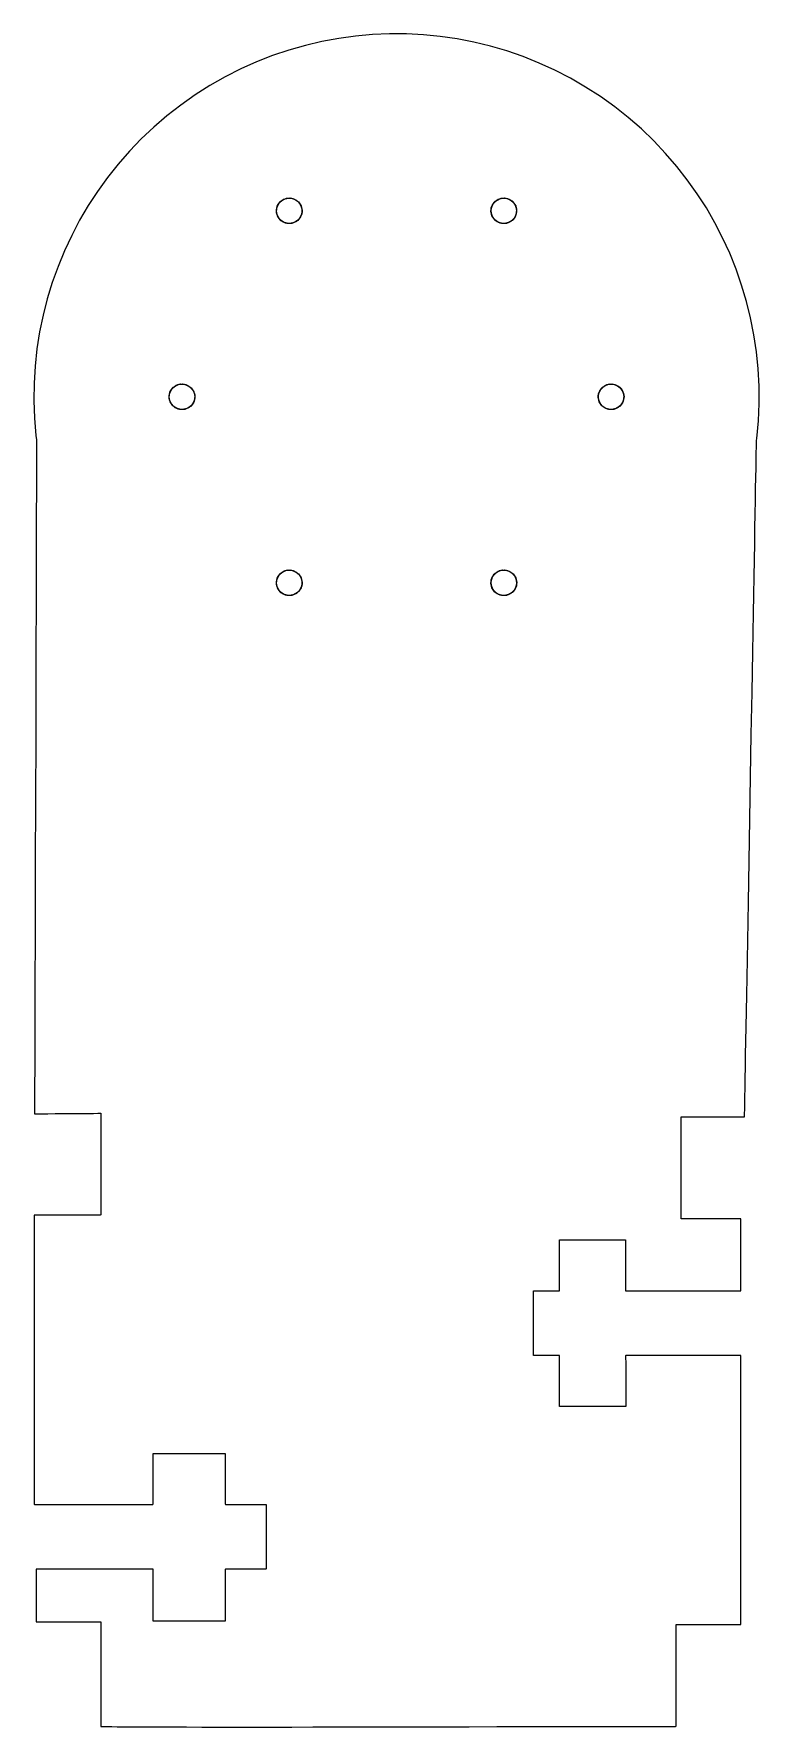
# Model space of a CAD drawing. Header units: inches. Extents: x 0 to 3.52, y 0 to 8.22.
import ezdxf

# ---------------------------------------------------------------- set-up
doc = ezdxf.new("R2010")
doc.units = ezdxf.units.IN
doc.header["$MEASUREMENT"] = 0
doc.layers.add('Ebene 1', color=7, linetype='Continuous')

msp = doc.modelspace()

# ---------------------------------------------------------------- linework, layer by layer
for points in [[(1.2292, 7.2951), (1.2074, 7.3032), (1.19, 7.3188), (1.1797, 7.3399), (1.1778, 7.363), (1.1844, 7.3854), (1.1991, 7.4038), (1.2191, 7.4153), (1.2423, 7.4188), (1.265, 7.4134), (1.2841, 7.4002), (1.2971, 7.3807), (1.3018, 7.3578), (1.298, 7.3348), (1.286, 7.3147), (1.2674, 7.3007), (1.2449, 7.2944), (1.2215, 7.2969), (1.201, 7.3076), (1.1857, 7.3253), (1.1781, 7.3475), (1.179, 7.3707), (1.1884, 7.392), (1.2053, 7.4084), (1.2266, 7.4174), (1.2501, 7.4179), (1.2719, 7.4098), (1.2893, 7.3942), (1.2996, 7.3732), (1.3015, 7.35), (1.2949, 7.3276), (1.2804, 7.3093), (1.2602, 7.2977), (1.237, 7.2942), (1.2143, 7.2996), (1.1952, 7.3128), (1.1822, 7.3323), (1.1775, 7.3552), (1.1813, 7.3783), (1.1934, 7.3983), (1.212, 7.4123), (1.2344, 7.4186), (1.2577, 7.4161), (1.2783, 7.4054), (1.2936, 7.3877), (1.3012, 7.3655), (1.3003, 7.3423), (1.2908, 7.3208), (1.2742, 7.3046), (1.2527, 7.2956)], [(2.249, 7.3032), (2.2317, 7.3187), (2.2211, 7.3399), (2.2192, 7.363), (2.226, 7.3853), (2.2407, 7.4038), (2.2607, 7.4153), (2.2839, 7.4188), (2.3067, 7.4134), (2.3257, 7.4002), (2.3387, 7.3807), (2.3435, 7.3578), (2.3396, 7.3347), (2.3275, 7.3148), (2.3089, 7.3007), (2.2865, 7.2944), (2.2632, 7.2969), (2.2426, 7.3076), (2.2273, 7.3254), (2.2195, 7.3475), (2.2205, 7.3707), (2.2301, 7.3921), (2.2469, 7.4084), (2.2682, 7.4174), (2.2917, 7.4179), (2.3135, 7.4098), (2.331, 7.3942), (2.3412, 7.3732), (2.3431, 7.35), (2.3365, 7.3276), (2.3218, 7.3093), (2.3018, 7.2977), (2.2786, 7.2942), (2.2559, 7.2996), (2.2368, 7.3128), (2.2237, 7.3325), (2.2189, 7.3552), (2.2228, 7.3781), (2.2351, 7.3983), (2.2536, 7.4123), (2.276, 7.4186), (2.2994, 7.4161), (2.3199, 7.4054), (2.3352, 7.3877), (2.3428, 7.3655), (2.3419, 7.3423), (2.3325, 7.321), (2.3156, 7.3046), (2.2943, 7.2956), (2.2708, 7.2951)], [(0.7242, 6.3921), (0.7007, 6.3946), (0.6801, 6.4054), (0.6647, 6.423), (0.657, 6.4452), (0.6579, 6.4684), (0.6676, 6.4899), (0.6844, 6.5062), (0.7058, 6.5152), (0.7293, 6.5157), (0.7512, 6.5076), (0.7685, 6.4921), (0.7791, 6.4709), (0.781, 6.4477), (0.7743, 6.4254), (0.7595, 6.4069), (0.7394, 6.3954), (0.7162, 6.392), (0.6934, 6.3973), (0.6743, 6.4106), (0.6612, 6.4301), (0.6563, 6.4529), (0.6602, 6.4759), (0.6725, 6.4961), (0.6911, 6.5101), (0.7136, 6.5164), (0.737, 6.5139), (0.7576, 6.5032), (0.773, 6.4854), (0.7807, 6.4633), (0.7797, 6.44), (0.7701, 6.4186), (0.7533, 6.4022), (0.7319, 6.3933), (0.7083, 6.3928), (0.6865, 6.4009), (0.6692, 6.4164), (0.6586, 6.4375), (0.6566, 6.4607), (0.6634, 6.4831), (0.6782, 6.5015), (0.6983, 6.5131), (0.7215, 6.5166), (0.7443, 6.5112), (0.7634, 6.498), (0.7765, 6.4783), (0.7814, 6.4555), (0.7775, 6.4325), (0.7651, 6.4124), (0.7466, 6.3984)], [(2.7575, 6.4106), (2.7444, 6.4302), (2.7396, 6.4529), (2.7434, 6.4758), (2.7557, 6.4961), (2.7742, 6.5101), (2.7968, 6.5164), (2.8202, 6.5139), (2.8408, 6.5032), (2.8562, 6.4855), (2.8639, 6.4633), (2.8629, 6.44), (2.8533, 6.4186), (2.8365, 6.4022), (2.8152, 6.3933), (2.7915, 6.3928), (2.7697, 6.4009), (2.7524, 6.4164), (2.7418, 6.4375), (2.7399, 6.4607), (2.7467, 6.4831), (2.7613, 6.5015), (2.7814, 6.5131), (2.8047, 6.5166), (2.8275, 6.5112), (2.8466, 6.498), (2.8597, 6.4783), (2.8646, 6.4555), (2.8607, 6.4325), (2.8483, 6.4124), (2.8298, 6.3984), (2.8074, 6.3921), (2.784, 6.3946), (2.7633, 6.4054), (2.748, 6.423), (2.7402, 6.4452), (2.7412, 6.4684), (2.7509, 6.49), (2.7675, 6.5062), (2.789, 6.5152), (2.8126, 6.5157), (2.8344, 6.5076), (2.8517, 6.4921), (2.8623, 6.4709), (2.8642, 6.4477), (2.8575, 6.4254), (2.8427, 6.4069), (2.8226, 6.3954), (2.7994, 6.392), (2.7766, 6.3973)], [(1.237, 5.4897), (1.2142, 5.495), (1.1951, 5.5083), (1.182, 5.528), (1.1771, 5.5507), (1.181, 5.5736), (1.1933, 5.5939), (1.2118, 5.6079), (1.2343, 5.6141), (1.2578, 5.6116), (1.2784, 5.6009), (1.2937, 5.5833), (1.3013, 5.5611), (1.3004, 5.5378), (1.291, 5.5164), (1.2741, 5.5), (1.2527, 5.491), (1.2292, 5.4905), (1.2073, 5.4986), (1.19, 5.5141), (1.1794, 5.5353), (1.1775, 5.5585), (1.1842, 5.5809), (1.1988, 5.5993), (1.219, 5.6109), (1.2423, 5.6143), (1.2651, 5.6089), (1.2842, 5.5957), (1.2972, 5.5764), (1.302, 5.5533), (1.2981, 5.5302), (1.286, 5.5102), (1.2674, 5.4961), (1.2449, 5.4898), (1.2215, 5.4923), (1.2009, 5.5031), (1.1855, 5.5208), (1.1778, 5.543), (1.1788, 5.5662), (1.1885, 5.5878), (1.205, 5.604), (1.2265, 5.613), (1.2502, 5.6134), (1.272, 5.6053), (1.2895, 5.5897), (1.2997, 5.5687), (1.3016, 5.5455), (1.295, 5.523), (1.2803, 5.5047), (1.2602, 5.4931)], [(2.2425, 5.5031), (2.2272, 5.5208), (2.2194, 5.543), (2.2204, 5.5662), (2.2301, 5.5878), (2.2467, 5.604), (2.2682, 5.613), (2.2918, 5.6134), (2.3136, 5.6053), (2.3311, 5.5897), (2.3414, 5.5687), (2.3433, 5.5455), (2.3366, 5.523), (2.3219, 5.5047), (2.3018, 5.4931), (2.2786, 5.4897), (2.2558, 5.495), (2.2367, 5.5083), (2.2236, 5.528), (2.2188, 5.5507), (2.2226, 5.5736), (2.2349, 5.5939), (2.2534, 5.6079), (2.2759, 5.6141), (2.2994, 5.6116), (2.32, 5.6009), (2.3354, 5.5833), (2.3429, 5.5611), (2.342, 5.5378), (2.3326, 5.5164), (2.3157, 5.5), (2.2943, 5.491), (2.2708, 5.4905), (2.2489, 5.4986), (2.2316, 5.5141), (2.221, 5.5353), (2.2191, 5.5585), (2.2259, 5.5809), (2.2404, 5.5993), (2.2606, 5.6109), (2.2839, 5.6143), (2.3067, 5.6089), (2.3258, 5.5957), (2.3388, 5.5763), (2.3436, 5.5533), (2.3397, 5.5302), (2.3276, 5.5102), (2.309, 5.4961), (2.2865, 5.4898), (2.2631, 5.4923)]]:
    msp.add_lwpolyline(points, close=True)
at = {"layer": 'Ebene 1', "lineweight": 9}
msp.add_lwpolyline([(0.5782, 1.3276), (0.58, 1.3276), (0.5852, 1.3276), (0.6046, 1.3276), (0.6338, 1.3276), (0.6704, 1.3276), (0.8406, 1.3276), (0.8766, 1.3276), (0.905, 1.3276), (0.9233, 1.3276), (0.9279, 1.3276), (0.9291, 1.3275), (0.9291, 1.3217), (0.9291, 1.3073), (0.9291, 1.2862), (0.9291, 1.26), (0.9291, 1.1401), (0.9291, 1.1152), (0.9291, 1.0957), (0.9291, 1.0835), (0.9293, 1.0802), (0.9346, 1.0802), (0.9467, 1.0802), (0.964, 1.0802), (0.9853, 1.0802), (1.0811, 1.0802), (1.1007, 1.0802), (1.1158, 1.0802), (1.1249, 1.0802), (1.127, 1.0797), (1.127, 1.0764), (1.127, 1.0701), (1.127, 1.0501), (1.127, 1.0219), (1.127, 0.9877), (1.127, 0.9103), (1.127, 0.8716), (1.127, 0.8358), (1.127, 0.8052), (1.127, 0.7821), (1.127, 0.7686), (1.1264, 0.7661), (1.1197, 0.7661), (1.1065, 0.7661), (1.0884, 0.7661), (1.0665, 0.7661), (1.0176, 0.7661), (0.9711, 0.7661), (0.9522, 0.7661), (0.9381, 0.7661), (0.9303, 0.7661), (0.9291, 0.7649), (0.9291, 0.7555), (0.9291, 0.7381), (0.9291, 0.7144), (0.9291, 0.6862), (0.9291, 0.6236), (0.9291, 0.5646), (0.9291, 0.541), (0.9291, 0.5238), (0.9291, 0.5146), (0.9269, 0.5135), (0.9213, 0.5135), (0.9127, 0.5135), (0.8876, 0.5135), (0.854, 0.5135), (0.8144, 0.5135), (0.7273, 0.5135), (0.6848, 0.5135), (0.6463, 0.5135), (0.6142, 0.5135), (0.5912, 0.5135), (0.5838, 0.5135), (0.5796, 0.5135), (0.5787, 0.5157), (0.5787, 0.5268), (0.5787, 0.5455), (0.5787, 0.5702), (0.5787, 0.599), (0.5787, 0.6619), (0.5787, 0.6923), (0.5787, 0.7198), (0.5787, 0.7423), (0.5787, 0.7582), (0.5787, 0.7657), (0.578, 0.7661), (0.5723, 0.7661), (0.5614, 0.7661), (0.5457, 0.7661), (0.5257, 0.7661), (0.502, 0.7661), (0.4454, 0.7661), (0.3799, 0.7661), (0.2383, 0.7661), (0.1702, 0.7661), (0.1094, 0.7661), (0.0829, 0.7661), (0.0598, 0.7661), (0.0405, 0.7661), (0.0256, 0.7661), (0.0155, 0.7661), (0.0107, 0.7661), (0.0104, 0.7625), (0.0104, 0.7497), (0.0104, 0.7295), (0.0104, 0.7036), (0.0104, 0.6738), (0.0104, 0.61), (0.0104, 0.5797), (0.0104, 0.5527), (0.0104, 0.531), (0.0104, 0.5163), (0.0104, 0.5105), (0.0116, 0.5105), (0.0158, 0.5105), (0.0325, 0.5105), (0.0581, 0.5105), (0.0904, 0.5105), (0.1273, 0.5105), (0.2057, 0.5105), (0.2428, 0.5105), (0.2754, 0.5105), (0.3014, 0.5105), (0.3185, 0.5105), (0.323, 0.5105), (0.3245, 0.5105), (0.3245, 0.5077), (0.3245, 0.4999), (0.3245, 0.4877), (0.3245, 0.4715), (0.3245, 0.4517), (0.3245, 0.4289), (0.3245, 0.3757), (0.3245, 0.3155), (0.3245, 0.1888), (0.3245, 0.1294), (0.3245, 0.0774), (0.3245, 0.0554), (0.3245, 0.0366), (0.3245, 0.0215), (0.3245, 0.0105), (0.3245, 0.004), (0.3246, 0.0025), (0.3295, 0.0025), (0.3404, 0.0024), (0.3569, 0.0024), (0.3784, 0.0023), (0.4042, 0.0022), (0.4339, 0.0021), (0.5025, 0.0018), (0.5795, 0.0015), (0.7405, 0.0009), (0.8152, 0.0006), (0.8492, 0.0005), (0.8801, 0.0003), (0.9073, 0.0002), (0.9304, 0.0002), (0.9487, 0.0001), (0.9616, 0), (0.9687, 0), (0.9718, 0), (0.9791, 0), (0.9918, 0), (1.0094, 0.0001), (1.0317, 0.0001), (1.0587, 0.0002), (1.0898, 0.0002), (1.1251, 0.0003), (1.1641, 0.0003), (1.2068, 0.0004), (1.2527, 0.0005), (1.3537, 0.0007), (1.4651, 0.0009), (1.5851, 0.0011), (1.7117, 0.0013), (1.8431, 0.0016), (2.1125, 0.002), (2.2467, 0.0023), (2.378, 0.0025), (2.5045, 0.0028), (2.6244, 0.003), (2.7356, 0.0032), (2.8362, 0.0033), (2.8821, 0.0034), (2.9245, 0.0035), (2.9634, 0.0036), (2.9985, 0.0036), (3.0295, 0.0037), (3.0562, 0.0037), (3.0783, 0.0038), (3.0957, 0.0038), (3.1081, 0.0038), (3.1152, 0.0038), (3.117, 0.0048), (3.117, 0.0103), (3.117, 0.0203), (3.117, 0.0344), (3.117, 0.0522), (3.117, 0.0969), (3.117, 0.151), (3.117, 0.2108), (3.117, 0.3339), (3.117, 0.39), (3.117, 0.438), (3.117, 0.4577), (3.117, 0.4741), (3.117, 0.4866), (3.117, 0.4949), (3.117, 0.4985), (3.118, 0.4986), (3.1289, 0.4986), (3.15, 0.4986), (3.179, 0.4986), (3.2137, 0.4986), (3.252, 0.4986), (3.3299, 0.4986), (3.3652, 0.4986), (3.395, 0.4986), (3.4171, 0.4986), (3.4293, 0.4986), (3.431, 0.4986), (3.431, 0.5002), (3.431, 0.505), (3.431, 0.5131), (3.431, 0.5241), (3.431, 0.5547), (3.431, 0.5956), (3.431, 0.6457), (3.431, 0.7039), (3.431, 0.7689), (3.431, 0.8396), (3.431, 0.9149), (3.431, 1.0745), (3.431, 1.2384), (3.431, 1.3974), (3.431, 1.4721), (3.431, 1.5421), (3.431, 1.6063), (3.431, 1.6634), (3.431, 1.7123), (3.431, 1.7518), (3.431, 1.7809), (3.431, 1.7911), (3.431, 1.7982), (3.431, 1.8022), (3.431, 1.803), (3.4272, 1.803), (3.418, 1.803), (3.4041, 1.803), (3.3858, 1.803), (3.3637, 1.803), (3.3098, 1.803), (3.2466, 1.803), (3.1779, 1.803), (3.0401, 1.803), (2.9789, 1.803), (2.9519, 1.803), (2.9281, 1.803), (2.9079, 1.803), (2.8917, 1.803), (2.8802, 1.803), (2.8737, 1.803), (2.8725, 1.8007), (2.8726, 1.7897), (2.8727, 1.7711), (2.8728, 1.7468), (2.8732, 1.688), (2.8736, 1.6271), (2.8737, 1.6004), (2.8738, 1.5784), (2.8739, 1.563), (2.874, 1.5559), (2.8735, 1.5556), (2.8701, 1.5556), (2.8547, 1.5556), (2.8298, 1.5556), (2.7974, 1.5556), (2.7201, 1.5556), (2.641, 1.5556), (2.6065, 1.5556), (2.5785, 1.5556), (2.5593, 1.5556), (2.5537, 1.5556), (2.5511, 1.5556), (2.551, 1.5593), (2.551, 1.5718), (2.551, 1.5916), (2.551, 1.6167), (2.551, 1.6764), (2.551, 1.7367), (2.551, 1.7627), (2.551, 1.7836), (2.551, 1.7976), (2.551, 1.8029), (2.5487, 1.803), (2.5419, 1.803), (2.5185, 1.803), (2.4879, 1.803), (2.4572, 1.803), (2.4338, 1.803), (2.427, 1.803), (2.4247, 1.803), (2.4247, 1.8049), (2.4247, 1.8098), (2.4247, 1.8276), (2.4247, 1.8541), (2.4247, 1.8871), (2.4247, 1.9637), (2.4247, 2.0394), (2.4247, 2.0714), (2.4247, 2.0965), (2.4247, 2.1124), (2.4247, 2.1163), (2.4248, 2.1171), (2.428, 2.1171), (2.4355, 2.1171), (2.4599, 2.1171), (2.4908, 2.1171), (2.5211, 2.1171), (2.5435, 2.1171), (2.5495, 2.1171), (2.551, 2.1174), (2.551, 2.1245), (2.551, 2.1399), (2.551, 2.1619), (2.551, 2.1886), (2.551, 2.2494), (2.551, 2.3083), (2.551, 2.3326), (2.551, 2.3511), (2.551, 2.3621), (2.5517, 2.3644), (2.5554, 2.3644), (2.5621, 2.3644), (2.583, 2.3644), (2.6122, 2.3644), (2.6475, 2.3644), (2.7268, 2.3644), (2.7663, 2.3644), (2.8027, 2.3644), (2.8337, 2.3644), (2.857, 2.3644), (2.8703, 2.3644), (2.8725, 2.3635), (2.8725, 2.3547), (2.8725, 2.3379), (2.8725, 2.315), (2.8725, 2.2875), (2.8725, 2.2263), (2.8725, 2.1683), (2.8725, 2.145), (2.8725, 2.1277), (2.8725, 2.1183), (2.8725, 2.1171), (2.8755, 2.1171), (2.8839, 2.1171), (2.8972, 2.1171), (2.9149, 2.1171), (2.9366, 2.1171), (2.9616, 2.1171), (2.9896, 2.1171), (3.0523, 2.1171), (3.1909, 2.1171), (3.2589, 2.1171), (3.3207, 2.1171), (3.348, 2.1171), (3.3723, 2.1171), (3.3931, 2.1171), (3.4098, 2.1171), (3.422, 2.1171), (3.4292, 2.1171), (3.431, 2.1172), (3.431, 2.1197), (3.431, 2.1256), (3.431, 2.1344), (3.431, 2.1599), (3.431, 2.1937), (3.431, 2.2334), (3.431, 2.3202), (3.431, 2.3624), (3.431, 2.4006), (3.431, 2.4321), (3.431, 2.4546), (3.431, 2.4617), (3.431, 2.4656), (3.4282, 2.4662), (3.4151, 2.4662), (3.3932, 2.4662), (3.3646, 2.4662), (3.3314, 2.4662), (3.2593, 2.4662), (3.2245, 2.4662), (3.1933, 2.4662), (3.1678, 2.4662), (3.1499, 2.4662), (3.1418, 2.4662), (3.1416, 2.4671), (3.1416, 2.4725), (3.1416, 2.4824), (3.1416, 2.4964), (3.1416, 2.5141), (3.1416, 2.535), (3.1416, 2.5847), (3.1416, 2.642), (3.1416, 2.7654), (3.1416, 2.8245), (3.1416, 2.877), (3.1416, 2.8998), (3.1416, 2.9196), (3.1416, 2.9361), (3.1416, 2.9487), (3.1416, 2.9571), (3.1416, 2.9608), (3.1425, 2.9609), (3.1464, 2.9609), (3.1623, 2.9609), (3.1871, 2.9609), (3.2186, 2.9609), (3.2546, 2.9609), (3.3315, 2.9609), (3.368, 2.9609), (3.4003, 2.9609), (3.4261, 2.9609), (3.4434, 2.9609), (3.4481, 2.9609), (3.4498, 2.9609), (3.4499, 2.9645), (3.4501, 2.9763), (3.4504, 2.9961), (3.4509, 3.0235), (3.4515, 3.0582), (3.4523, 3.0998), (3.4531, 3.1478), (3.4541, 3.2021), (3.4551, 3.2621), (3.4563, 3.3276), (3.4575, 3.3981), (3.4589, 3.4734), (3.4603, 3.5529), (3.4618, 3.6365), (3.4633, 3.7236), (3.4649, 3.814), (3.4682, 4.0031), (3.4717, 4.2008), (3.479, 4.6103), (3.4826, 4.8163), (3.4862, 5.0192), (3.4897, 5.2162), (3.493, 5.4044), (3.4946, 5.4942), (3.4962, 5.5807), (3.4976, 5.6635), (3.499, 5.7423), (3.5003, 5.8167), (3.5016, 5.8863), (3.5027, 5.9508), (3.5037, 6.0098), (3.5047, 6.0629), (3.5055, 6.1098), (3.5062, 6.1501), (3.5068, 6.1835), (3.5073, 6.2095), (3.5076, 6.2278), (3.5078, 6.2381), (3.5078, 6.2402), (3.508, 6.2416), (3.5092, 6.2523), (3.517, 6.3372), (3.5207, 6.4219), (3.5202, 6.5062), (3.5158, 6.59), (3.5074, 6.6731), (3.4952, 6.7554), (3.4791, 6.8367), (3.4592, 6.9171), (3.4356, 6.9963), (3.4084, 7.0741), (3.3776, 7.1506), (3.3433, 7.2255), (3.3055, 7.2987), (3.2643, 7.3702), (3.2198, 7.4397), (3.1719, 7.5071), (3.1209, 7.5723), (3.0667, 7.6353), (3.0093, 7.6958), (2.949, 7.7537), (2.8856, 7.8089), (2.8193, 7.8613), (2.7502, 7.9108), (2.6783, 7.9571), (2.6045, 7.9998), (2.5293, 8.0386), (2.4527, 8.0736), (2.3749, 8.1047), (2.296, 8.132), (2.2162, 8.1554), (2.1356, 8.1749), (2.0544, 8.1907), (1.9727, 8.2025), (1.8906, 8.2105), (1.8083, 8.2147), (1.7259, 8.215), (1.6436, 8.2115), (1.5615, 8.2041), (1.4797, 8.1929), (1.3984, 8.1778), (1.3177, 8.1588), (1.2378, 8.136), (1.1588, 8.1094), (1.0808, 8.0789), (1.004, 8.0446), (0.9285, 8.0064), (0.8545, 7.9643), (0.7823, 7.9186), (0.7126, 7.8696), (0.6459, 7.8176), (0.582, 7.7629), (0.5212, 7.7054), (0.4633, 7.6453), (0.4086, 7.5827), (0.357, 7.5179), (0.3086, 7.4508), (0.2635, 7.3816), (0.2218, 7.3105), (0.1834, 7.2375), (0.1485, 7.1629), (0.1171, 7.0867), (0.0893, 7.009), (0.0651, 6.9301), (0.0446, 6.8499), (0.0279, 6.7687), (0.015, 6.6865), (0.0059, 6.6035), (0.0008, 6.5199), (-0.0003, 6.4357), (0.0026, 6.351), (0.0097, 6.2661), (0.0121, 6.2448), (0.0127, 6.2404), (0.0127, 6.2403), (0.0126, 6.2397), (0.0126, 6.2321), (0.0126, 6.2164), (0.0125, 6.193), (0.0124, 6.1621), (0.0123, 6.1242), (0.0122, 6.0796), (0.012, 6.0287), (0.0119, 5.9718), (0.0117, 5.9094), (0.0115, 5.8417), (0.0113, 5.7691), (0.0111, 5.6921), (0.0108, 5.6109), (0.0106, 5.5259), (0.0103, 5.4375), (0.0098, 5.2519), (0.0092, 5.0571), (0.0086, 4.8558), (0.0074, 4.4456), (0.0068, 4.2424), (0.0063, 4.0445), (0.0057, 3.8547), (0.0054, 3.7637), (0.0052, 3.6759), (0.0049, 3.5915), (0.0047, 3.511), (0.0045, 3.4346), (0.0043, 3.3628), (0.0041, 3.296), (0.0039, 3.2344), (0.0037, 3.1785), (0.0036, 3.1286), (0.0035, 3.085), (0.0034, 3.0482), (0.0033, 3.0186), (0.0032, 2.9963), (0.0032, 2.9819), (0.0032, 2.9757), (0.0044, 2.9755), (0.0161, 2.9756), (0.0381, 2.9758), (0.0682, 2.976), (0.1039, 2.9763), (0.1431, 2.9766), (0.2228, 2.9773), (0.2587, 2.9776), (0.2888, 2.9779), (0.3111, 2.978), (0.323, 2.9781), (0.3245, 2.9781), (0.3245, 2.9752), (0.3245, 2.9676), (0.3245, 2.9556), (0.3245, 2.9397), (0.3245, 2.9204), (0.3245, 2.8732), (0.3245, 2.8175), (0.3245, 2.7568), (0.3245, 2.6346), (0.3245, 2.58), (0.3245, 2.5345), (0.3245, 2.5163), (0.3245, 2.5016), (0.3245, 2.491), (0.3245, 2.4849), (0.3218, 2.4835), (0.308, 2.4835), (0.2841, 2.4835), (0.2527, 2.4835), (0.2158, 2.4835), (0.176, 2.4835), (0.0963, 2.4835), (0.0611, 2.4835), (0.032, 2.4835), (0.0114, 2.4835), (0.005, 2.4835), (0.0015, 2.4835), (0.001, 2.482), (0.001, 2.477), (0.001, 2.4686), (0.001, 2.457), (0.001, 2.4422), (0.001, 2.404), (0.001, 2.3552), (0.001, 2.2971), (0.001, 2.231), (0.001, 2.158), (0.001, 2.0795), (0.001, 1.9966), (0.001, 1.8229), (0.0011, 1.6469), (0.0011, 1.5612), (0.0011, 1.4786), (0.0011, 1.4004), (0.0011, 1.3279), (0.0011, 1.2622), (0.0011, 1.2048), (0.0011, 1.1567), (0.0011, 1.1192), (0.0011, 1.1049), (0.0011, 1.0937), (0.0011, 1.0857), (0.0011, 1.0813), (0.0023, 1.0802), (0.0088, 1.0802), (0.0206, 1.0802), (0.0372, 1.0802), (0.058, 1.0802), (0.0826, 1.0802), (0.1408, 1.0802), (0.2078, 1.0802), (0.2795, 1.0802), (0.3518, 1.0802), (0.4205, 1.0802), (0.4816, 1.0802), (0.508, 1.0802), (0.531, 1.0802), (0.55, 1.0802), (0.5645, 1.0802), (0.574, 1.0802), (0.5781, 1.0802), (0.5782, 1.0843), (0.5782, 1.0973), (0.5782, 1.1173), (0.5782, 1.1428), (0.5782, 1.2629), (0.5782, 1.2888), (0.5782, 1.3094), (0.5782, 1.3231), (0.5782, 1.3281)], close=True, dxfattribs=at)

doc.saveas('drawing.dxf')
